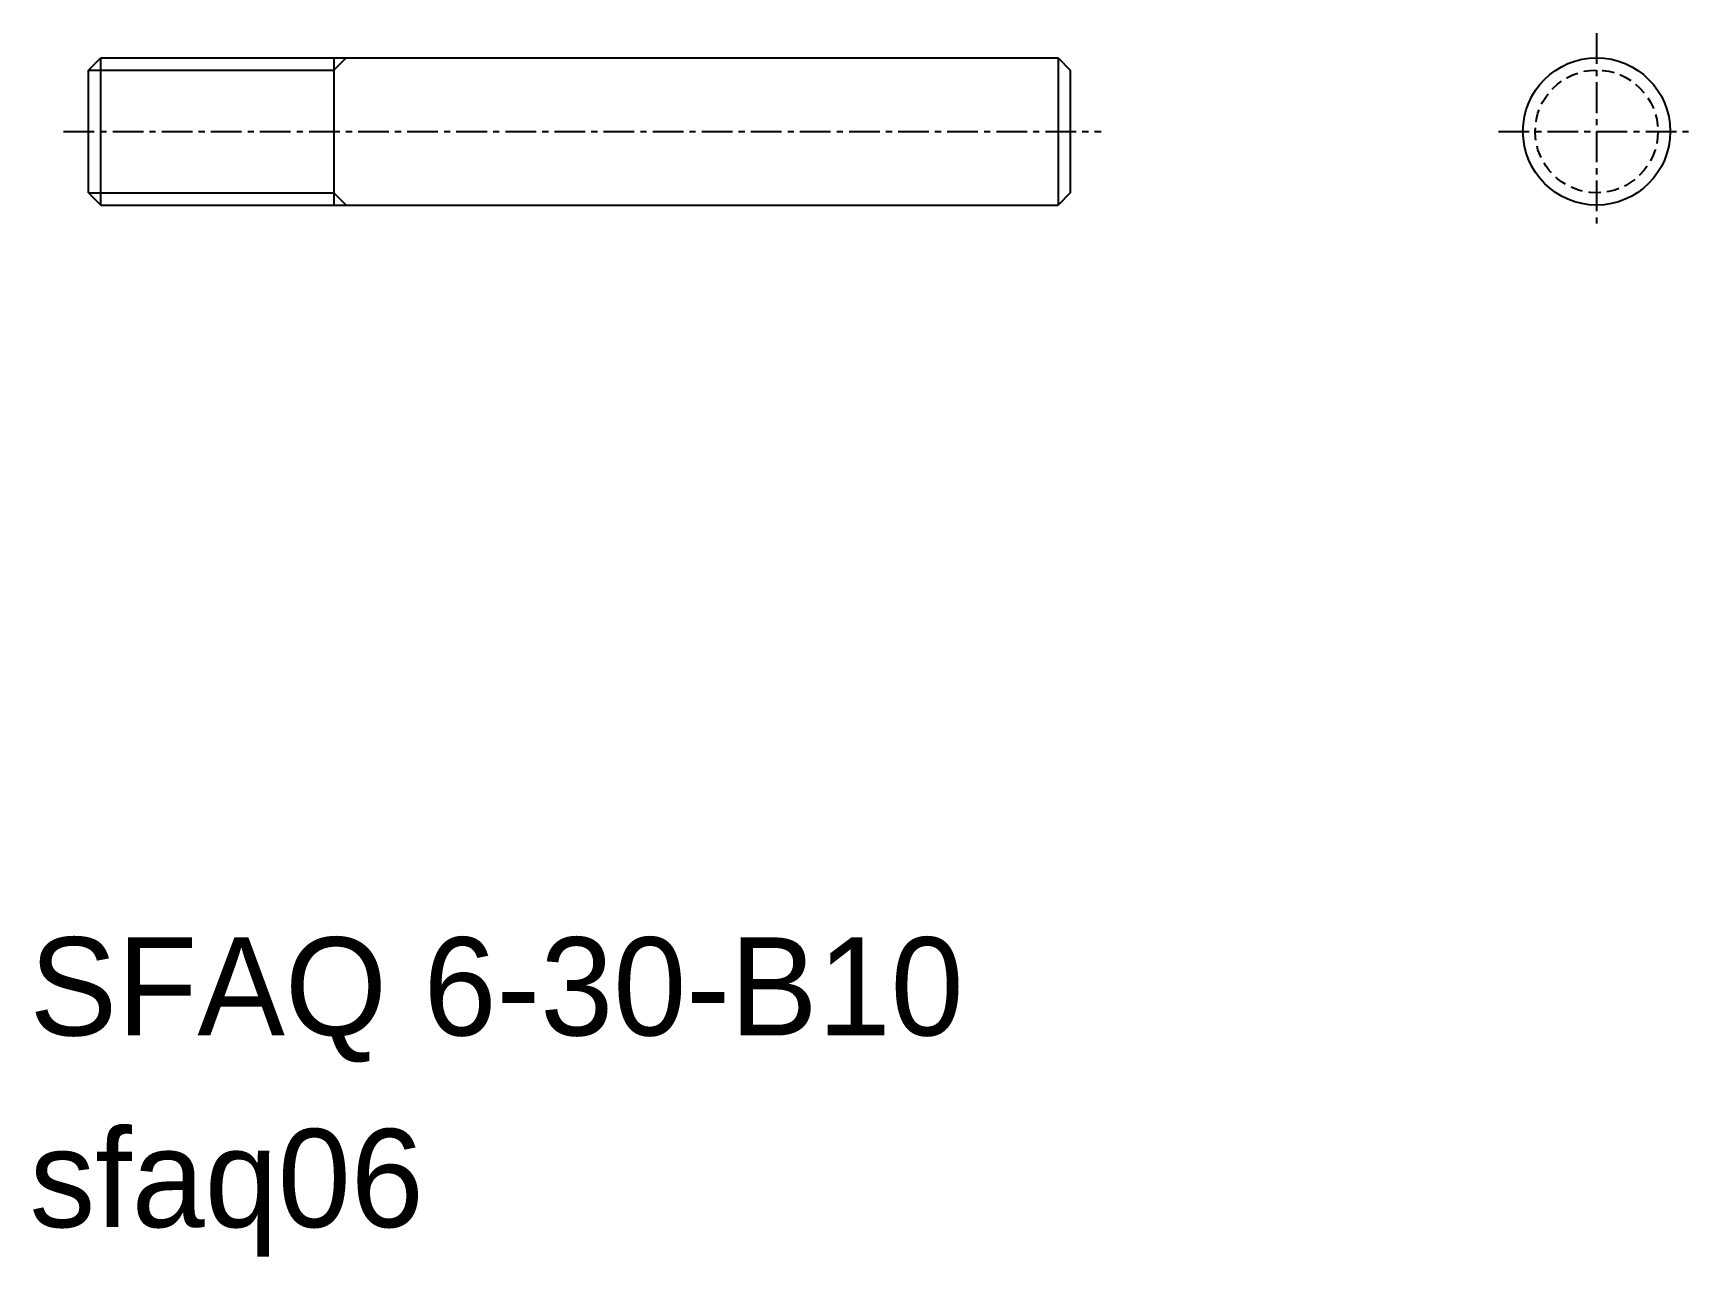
# Model space of a CAD drawing. Extents: x 98.7 to 166.4, y 77.3 to 127.2.
import ezdxf

# ---------------------------------------------------------------- set-up
doc = ezdxf.new("R2010")
doc.units = 0
doc.linetypes.add('CENTER', pattern=[2, 1.25, -0.25, 0.25, -0.25])
doc.linetypes.add('DASHED', pattern=[0.75, 0.5, -0.25])
doc.layers.get('0').update_dxf_attribs({"linetype": 'CONTINUOUS'})
doc.layers.add('CENTER', color=1, linetype='CENTER')

msp = doc.modelspace()

# ---------------------------------------------------------------- linework, layer by layer
at = {"color": 7, "linetype": 'CONTINUOUS'}
for p, q in [((101, 125.671), (101.5, 126.171)), ((101.5, 126.171), (140.5, 126.171)), ((101.5, 120.171), (101.5, 126.171)), ((111, 126.171), (111, 120.171)), ((140.5, 126.171), (140.5, 120.171)), ((140.5, 126.171), (141, 125.671)), ((101, 120.671), (101, 125.671)), ((141, 125.671), (141, 120.671)), ((141, 124.421), (141, 124.421)), ((141, 123.171), (141, 123.171)), ((101, 120.671), (101.5, 120.171)), ((141, 120.671), (140.5, 120.171)), ((101.5, 120.171), (140.5, 120.171))]:
    msp.add_line(p, q, dxfattribs=at)
at = {"color": 3, "linetype": 'CONTINUOUS'}
for p, q in [((111, 125.671), (111.5, 126.171)), ((101, 125.671), (111, 125.671)), ((101, 120.671), (111, 120.671)), ((111, 120.671), (111.5, 120.171))]:
    msp.add_line(p, q, dxfattribs=at)
at = {"color": 7, "linetype": 'CONTINUOUS'}
msp.add_circle((162.44, 123.171), 3, dxfattribs=at)
at = {"color": 3, "linetype": 'DASHED'}
msp.add_circle((162.44, 123.171), 2.5, dxfattribs=at)
at = {"layer": 'CENTER', "color": 1, "linetype": 'CENTER'}
for p, q in [((162.44, 127.171), (162.44, 119.171)), ((99.986, 123.171), (142.258, 123.171)), ((158.44, 123.171), (166.44, 123.171))]:
    msp.add_line(p, q, dxfattribs=at)

# ---------------------------------------------------------------- texts
at = {"color": 7, "linetype": 'CONTINUOUS'}
for s, p in [('SFAQ 6-30-B10', (98.6, 86.342)), ('sfaq06', (98.6, 78.533))]:
    msp.add_text(s, height=4, dxfattribs=at).set_placement(p)

doc.saveas('drawing.dxf')
